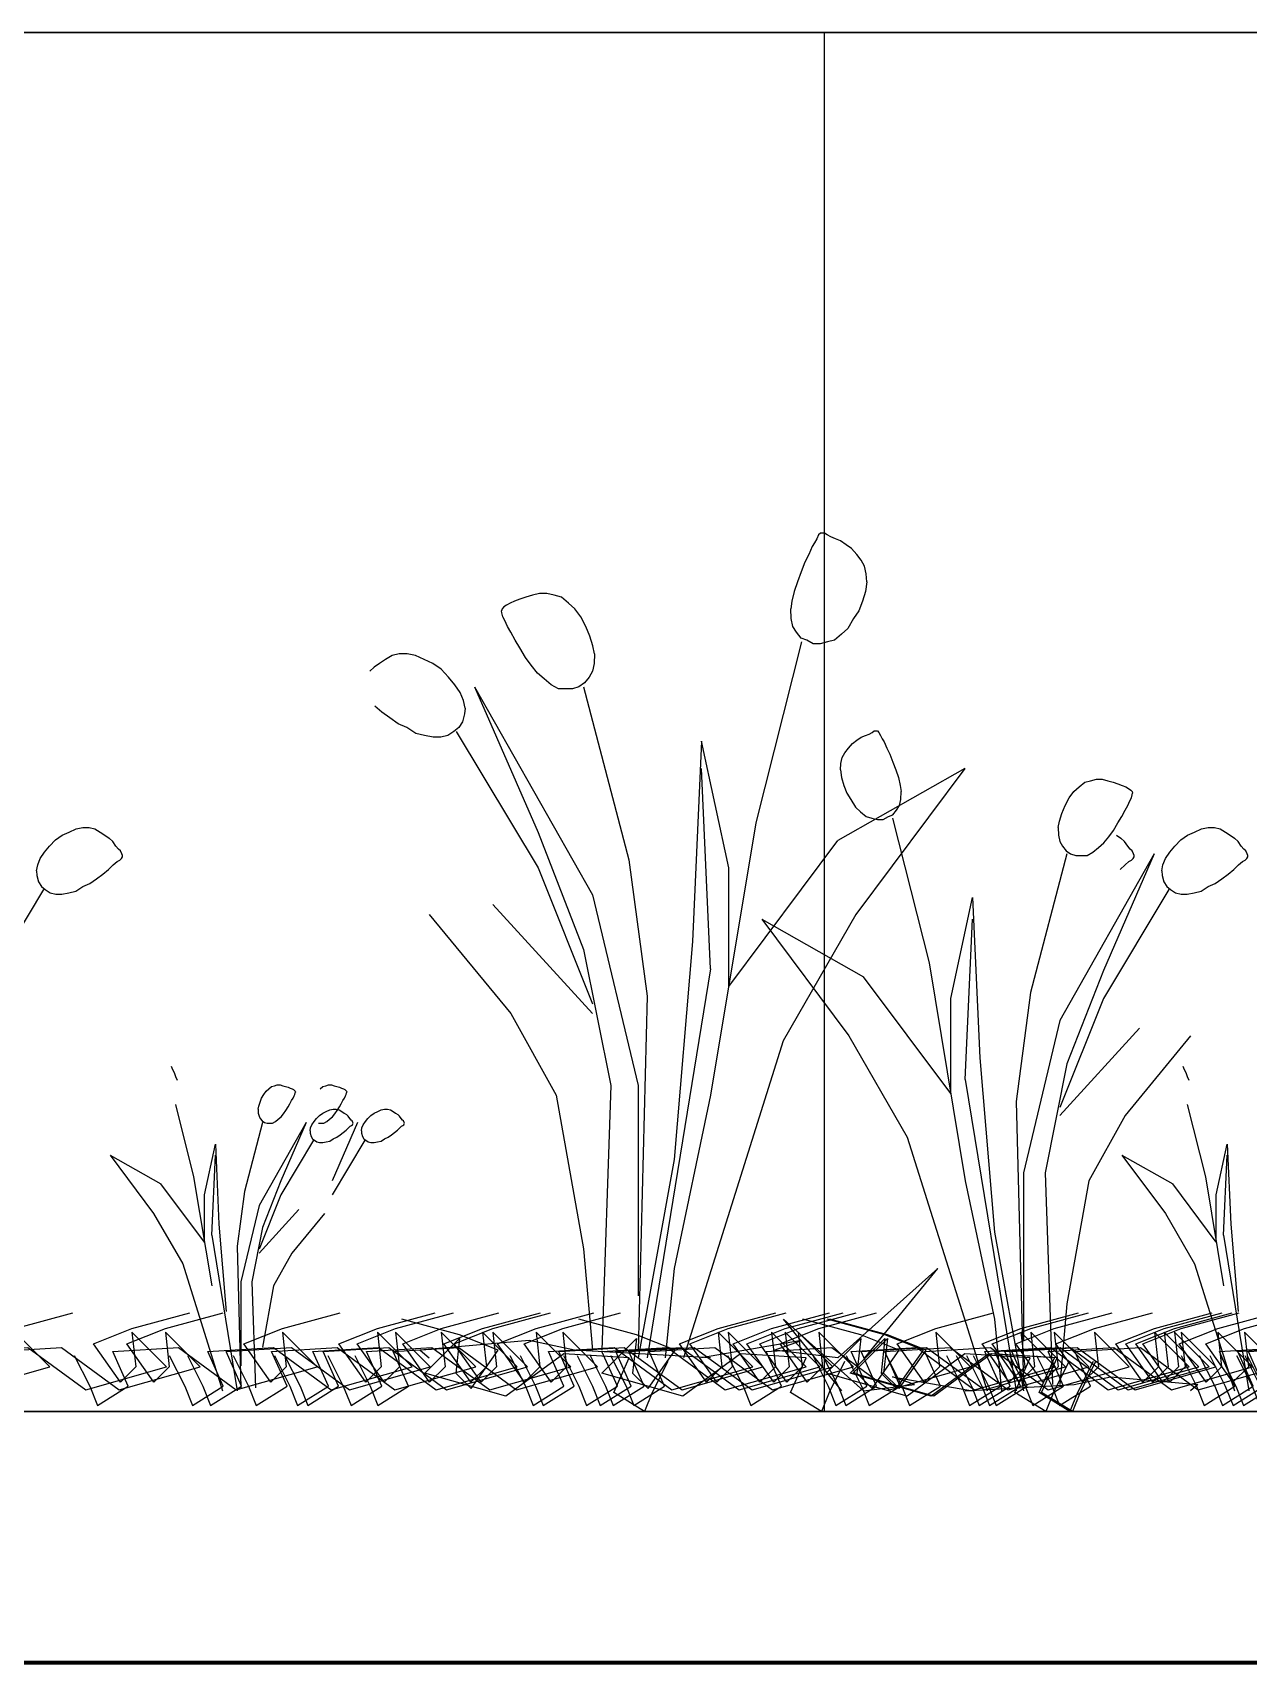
# Model space of a CAD drawing. Header units: metres. Extents: x -109 to 591, y -5 to 592.
# Drawn here: x 513.964 to 514.449, y 6.575 to 7.225 of the extents above; entities that cross this region are included whole.
import ezdxf

# ---------------------------------------------------------------- set-up
doc = ezdxf.new("R2010")
doc.units = ezdxf.units.M
doc.header["$LTSCALE"] = 0.03
doc.layers.add('Areas verdes', color=74, linetype='Continuous')
doc.layers.add('Muro', color=7, linetype='Continuous', lineweight=70)
doc.layers.add('Muro bajo', color=7, linetype='Continuous', lineweight=30)

msp = doc.modelspace()

# ---------------------------------------------------------------- linework, layer by layer
msp.add_line((514.2797, 7.22491), (514.2797, 6.67491))
at = {"layer": 'Areas verdes', "color": 6, "linetype": 'Continuous'}
for p, q in [((514.27585, 7.02144), (514.27484, 7.01989)), ((514.2767, 7.02299), (514.27585, 7.02144)), ((514.27748, 7.02454), (514.2767, 7.02299)), ((514.27817, 7.02532), (514.27748, 7.02454)), ((514.27887, 7.02532), (514.27817, 7.02532)), ((514.2798, 7.02532), (514.27887, 7.02532)), ((514.28089, 7.02454), (514.2798, 7.02532)), ((514.28236, 7.02377), (514.28089, 7.02454)), ((514.28415, 7.02299), (514.28236, 7.02377)), ((514.28624, 7.02221), (514.28415, 7.02299)), ((514.28842, 7.02066), (514.28624, 7.02221)), ((514.29059, 7.01911), (514.28842, 7.02066)), ((514.27197, 7.01368), (514.27049, 7.0098)), ((514.27352, 7.01678), (514.27197, 7.01368)), ((514.27484, 7.01989), (514.27352, 7.01678)), ((514.29268, 7.01678), (514.29059, 7.01911)), ((514.29439, 7.01445), (514.29268, 7.01678)), ((514.29579, 7.01213), (514.29439, 7.01445)), ((514.27049, 7.0098), (514.26902, 7.00592)), ((514.29649, 7.00902), (514.29579, 7.01213)), ((514.29664, 7.00592), (514.29649, 7.00902)), ((514.16621, 7.00126), (514.16342, 7.00049)), ((514.16908, 7.00126), (514.16621, 7.00126)), ((514.17203, 7.00049), (514.16908, 7.00126)), ((514.26778, 7.00204), (514.26685, 6.99816)), ((514.26902, 7.00592), (514.26778, 7.00204)), ((514.2961, 7.00204), (514.29501, 6.99816)), ((514.29664, 7.00592), (514.2961, 7.00204)), ((514.15131, 6.99506), (514.15108, 6.99428)), ((514.15116, 6.99351), (514.15108, 6.99428)), ((514.15193, 6.99583), (514.15131, 6.99506)), ((514.15302, 6.99661), (514.15193, 6.99583)), ((514.15441, 6.99738), (514.15302, 6.99661)), ((514.1562, 6.99816), (514.15441, 6.99738)), ((514.15837, 6.99894), (514.1562, 6.99816)), ((514.16078, 6.99971), (514.15837, 6.99894)), ((514.16342, 7.00049), (514.16078, 6.99971)), ((514.1749, 6.99971), (514.17203, 7.00049)), ((514.17769, 6.99738), (514.1749, 6.99971)), ((514.18025, 6.99506), (514.17769, 6.99738)), ((514.18266, 6.99195), (514.18025, 6.99506)), ((514.26685, 6.99816), (514.26638, 6.99506)), ((514.26646, 6.99118), (514.26638, 6.99506)), ((514.29346, 6.99428), (514.29144, 6.99118)), ((514.29501, 6.99816), (514.29346, 6.99428)), ((514.15154, 6.99195), (514.15116, 6.99351)), ((514.15232, 6.9904), (514.15154, 6.99195)), ((514.15341, 6.98807), (514.15232, 6.9904)), ((514.1548, 6.98575), (514.15341, 6.98807)), ((514.18468, 6.98807), (514.18266, 6.99195)), ((514.1863, 6.98419), (514.18468, 6.98807)), ((514.26723, 6.98807), (514.26646, 6.99118)), ((514.26863, 6.98575), (514.26723, 6.98807)), ((514.29144, 6.99118), (514.28911, 6.9873)), ((514.15643, 6.98264), (514.1548, 6.98575)), ((514.15837, 6.97954), (514.15643, 6.98264)), ((514.18747, 6.98031), (514.1863, 6.98419)), ((514.27049, 6.98342), (514.26863, 6.98575)), ((514.27274, 6.98264), (514.27049, 6.98342)), ((514.2753, 6.98109), (514.27274, 6.98264)), ((514.2781, 6.98109), (514.2753, 6.98109)), ((514.28097, 6.98187), (514.2781, 6.98109)), ((514.28384, 6.98264), (514.28097, 6.98187)), ((514.28655, 6.98497), (514.28384, 6.98264)), ((514.28911, 6.9873), (514.28655, 6.98497)), ((514.10476, 6.97488), (514.10235, 6.97333)), ((514.10739, 6.97643), (514.10476, 6.97488)), ((514.11026, 6.97721), (514.10739, 6.97643)), ((514.11337, 6.97721), (514.11026, 6.97721)), ((514.1167, 6.97643), (514.11337, 6.97721)), ((514.1202, 6.97488), (514.1167, 6.97643)), ((514.12361, 6.97333), (514.1202, 6.97488)), ((514.16054, 6.97566), (514.15837, 6.97954)), ((514.16287, 6.97256), (514.16054, 6.97566)), ((514.18809, 6.97721), (514.18747, 6.98031)), ((514.18809, 6.97721), (514.18801, 6.97333)), ((514.09847, 6.97023), (514.10026, 6.97178)), ((514.10235, 6.97333), (514.10026, 6.97178)), ((514.12695, 6.971), (514.12361, 6.97333)), ((514.1299, 6.9679), (514.12695, 6.971)), ((514.16535, 6.96945), (514.16287, 6.97256)), ((514.16807, 6.96712), (514.16535, 6.96945)), ((514.18731, 6.97023), (514.18599, 6.9679)), ((514.18801, 6.97333), (514.18731, 6.97023)), ((514.13246, 6.9648), (514.1299, 6.9679)), ((514.13455, 6.96169), (514.13246, 6.9648)), ((514.13587, 6.95859), (514.13455, 6.96169)), ((514.17086, 6.9648), (514.16807, 6.96712)), ((514.17373, 6.96324), (514.17086, 6.9648)), ((514.17661, 6.96324), (514.17373, 6.96324)), ((514.17932, 6.96324), (514.17661, 6.96324)), ((514.18188, 6.96402), (514.17932, 6.96324)), ((514.18413, 6.96557), (514.18188, 6.96402)), ((514.18599, 6.9679), (514.18413, 6.96557)), ((514.10336, 6.95393), (514.10057, 6.95626)), ((514.13649, 6.95549), (514.13587, 6.95859)), ((514.13649, 6.95549), (514.13626, 6.95316)), ((514.10646, 6.95161), (514.10336, 6.95393)), ((514.1098, 6.94928), (514.10646, 6.95161)), ((514.11329, 6.94773), (514.1098, 6.94928)), ((514.13548, 6.95005), (514.13401, 6.94773)), ((514.13626, 6.95316), (514.13548, 6.95005)), ((514.11686, 6.9454), (514.11329, 6.94773)), ((514.12035, 6.94462), (514.11686, 6.9454)), ((514.12377, 6.94385), (514.12035, 6.94462)), ((514.12687, 6.94385), (514.12377, 6.94385)), ((514.12966, 6.94462), (514.12687, 6.94385)), ((514.13207, 6.94617), (514.12966, 6.94462)), ((514.13401, 6.94773), (514.13207, 6.94617)), ((514.29101, 6.94144), (514.29274, 6.94268)), ((514.29274, 6.94268), (514.29448, 6.94392)), ((514.29448, 6.94392), (514.29616, 6.94454)), ((514.29616, 6.94454), (514.29759, 6.94516)), ((514.29759, 6.94516), (514.29877, 6.94579)), ((514.29877, 6.94579), (514.29964, 6.94641)), ((514.29964, 6.94641), (514.30038, 6.94641)), ((514.30038, 6.94641), (514.30094, 6.94641)), ((514.30094, 6.94641), (514.3015, 6.94579)), ((514.3015, 6.94579), (514.30212, 6.94454)), ((514.30212, 6.94454), (514.3028, 6.9433)), ((514.3028, 6.9433), (514.30361, 6.94206)), ((514.30361, 6.94206), (514.30466, 6.93958)), ((514.28629, 6.93337), (514.28685, 6.93585)), ((514.28685, 6.93585), (514.28797, 6.93772)), ((514.28797, 6.93772), (514.28933, 6.93958)), ((514.28933, 6.93958), (514.29101, 6.94144)), ((514.30466, 6.93958), (514.3059, 6.93709)), ((514.3059, 6.93709), (514.30708, 6.93399)), ((514.28617, 6.93089), (514.28629, 6.93337)), ((514.28617, 6.93089), (514.2866, 6.92778)), ((514.30708, 6.93399), (514.30826, 6.93089)), ((514.30826, 6.93089), (514.30926, 6.92778)), ((514.2866, 6.92778), (514.28747, 6.92468)), ((514.28747, 6.92468), (514.28871, 6.92158)), ((514.30926, 6.92778), (514.31, 6.92468)), ((514.31, 6.92468), (514.31037, 6.9222)), ((514.37928, 6.9222), (514.38132, 6.92406)), ((514.38132, 6.92406), (514.38356, 6.92592)), ((514.38356, 6.92592), (514.38586, 6.92654)), ((514.38586, 6.92654), (514.38821, 6.92716)), ((514.38821, 6.92716), (514.39051, 6.92716)), ((514.39051, 6.92716), (514.39275, 6.92654)), ((514.39275, 6.92654), (514.39486, 6.92592)), ((514.39486, 6.92592), (514.39678, 6.9253)), ((514.39678, 6.9253), (514.39852, 6.92468)), ((514.39852, 6.92468), (514.39995, 6.92406)), ((514.39995, 6.92406), (514.40106, 6.92344)), ((514.40106, 6.92344), (514.40193, 6.92282)), ((514.40193, 6.92282), (514.40243, 6.9222)), ((514.28871, 6.92158), (514.29032, 6.91909)), ((514.29032, 6.91909), (514.29219, 6.91599)), ((514.30857, 6.91475), (514.30969, 6.91661)), ((514.30969, 6.91661), (514.31031, 6.91909)), ((514.31031, 6.91909), (514.31037, 6.9222)), ((514.37443, 6.91351), (514.37574, 6.91661)), ((514.37574, 6.91661), (514.37735, 6.91971)), ((514.37735, 6.91971), (514.37928, 6.9222)), ((514.39964, 6.91475), (514.40075, 6.91661)), ((514.40075, 6.91661), (514.40162, 6.91847)), ((514.40162, 6.91847), (514.40224, 6.91971)), ((514.40224, 6.91971), (514.40255, 6.92096)), ((514.40243, 6.9222), (514.40262, 6.92158)), ((514.40255, 6.92096), (514.40262, 6.92158)), ((514.29219, 6.91599), (514.29423, 6.91413)), ((514.29423, 6.91413), (514.29641, 6.91227)), ((514.29641, 6.91227), (514.2987, 6.91164)), ((514.2987, 6.91164), (514.301, 6.91102)), ((514.301, 6.91102), (514.30324, 6.91102)), ((514.30324, 6.91102), (514.30528, 6.91227)), ((514.30528, 6.91227), (514.30708, 6.91289)), ((514.30708, 6.91289), (514.30857, 6.91475)), ((514.37301, 6.90792), (514.3735, 6.9104)), ((514.3735, 6.9104), (514.37443, 6.91351)), ((514.39504, 6.90668), (514.39678, 6.90978)), ((514.39678, 6.90978), (514.39833, 6.91227)), ((514.39833, 6.91227), (514.39964, 6.91475)), ((513.9732, 6.90295), (513.97587, 6.90482)), ((513.97587, 6.90482), (513.97861, 6.90606)), ((513.97861, 6.90606), (513.9814, 6.9073)), ((513.9814, 6.9073), (513.98407, 6.90792)), ((513.98407, 6.90792), (513.98655, 6.90792)), ((513.98655, 6.90792), (513.98885, 6.9073)), ((513.98885, 6.9073), (513.99096, 6.90606)), ((513.99096, 6.90606), (513.99288, 6.90482)), ((513.99288, 6.90482), (513.99456, 6.90357)), ((513.99599, 6.90233), (513.99456, 6.90357)), ((514.37301, 6.90792), (514.37307, 6.90482)), ((514.37307, 6.90482), (514.37363, 6.90233)), ((514.39119, 6.90171), (514.39318, 6.9042)), ((514.39318, 6.9042), (514.39504, 6.90668)), ((514.39631, 6.90482), (514.39799, 6.90357)), ((514.39942, 6.90233), (514.39799, 6.90357)), ((514.42192, 6.90295), (514.42459, 6.90482)), ((514.42459, 6.90482), (514.42732, 6.90606)), ((514.42732, 6.90606), (514.43011, 6.9073)), ((514.43011, 6.9073), (514.43278, 6.90792)), ((514.43278, 6.90792), (514.43527, 6.90792)), ((514.43527, 6.90792), (514.43756, 6.9073)), ((514.43756, 6.9073), (514.43967, 6.90606)), ((514.43967, 6.90606), (514.4416, 6.90482)), ((514.4416, 6.90482), (514.44327, 6.90357)), ((514.4447, 6.90233), (514.44327, 6.90357)), ((513.96712, 6.89551), (513.9688, 6.89799)), ((513.9688, 6.89799), (513.97085, 6.90047)), ((513.97085, 6.90047), (513.9732, 6.90295)), ((513.99729, 6.90047), (513.99599, 6.90233)), ((513.99828, 6.89923), (513.99729, 6.90047)), ((513.99909, 6.89861), (513.99828, 6.89923)), ((513.99965, 6.89737), (513.99909, 6.89861)), ((513.9999, 6.89675), (513.99965, 6.89737)), ((513.99983, 6.89613), (513.9999, 6.89675)), ((514.37363, 6.90233), (514.37468, 6.90047)), ((514.37468, 6.90047), (514.37617, 6.89861)), ((514.37617, 6.89861), (514.37797, 6.89737)), ((514.37797, 6.89737), (514.38002, 6.89675)), ((514.38002, 6.89675), (514.38219, 6.89675)), ((514.38219, 6.89675), (514.38449, 6.89675)), ((514.38449, 6.89675), (514.38679, 6.89799)), ((514.38679, 6.89799), (514.38902, 6.89985)), ((514.38902, 6.89985), (514.39119, 6.90171)), ((514.40072, 6.90047), (514.39942, 6.90233)), ((514.40171, 6.89923), (514.40072, 6.90047)), ((514.40252, 6.89861), (514.40171, 6.89923)), ((514.40308, 6.89737), (514.40252, 6.89861)), ((514.40333, 6.89675), (514.40308, 6.89737)), ((514.40326, 6.89613), (514.40333, 6.89675)), ((514.41584, 6.89551), (514.41751, 6.89799)), ((514.41751, 6.89799), (514.41956, 6.90047)), ((514.41956, 6.90047), (514.42192, 6.90295)), ((514.44601, 6.90047), (514.4447, 6.90233)), ((514.447, 6.89923), (514.44601, 6.90047)), ((514.44781, 6.89861), (514.447, 6.89923)), ((514.44836, 6.89737), (514.44781, 6.89861)), ((514.44861, 6.89675), (514.44836, 6.89737)), ((514.44855, 6.89613), (514.44861, 6.89675)), ((513.96557, 6.89054), (513.96607, 6.89302)), ((513.96557, 6.89054), (513.96576, 6.88868)), ((513.96607, 6.89302), (513.96712, 6.89551)), ((513.99208, 6.8893), (513.99431, 6.89116)), ((513.99431, 6.89116), (513.99623, 6.89302)), ((513.99623, 6.89302), (513.99772, 6.89426)), ((513.99772, 6.89426), (513.99878, 6.89488)), ((513.99878, 6.89488), (513.99946, 6.89551)), ((513.99946, 6.89551), (513.99983, 6.89613)), ((514.39774, 6.89116), (514.39966, 6.89302)), ((514.39966, 6.89302), (514.40115, 6.89426)), ((514.40115, 6.89426), (514.40221, 6.89488)), ((514.40221, 6.89488), (514.40289, 6.89551)), ((514.40289, 6.89551), (514.40326, 6.89613)), ((514.41429, 6.89054), (514.41478, 6.89302)), ((514.41429, 6.89054), (514.41447, 6.88868)), ((514.41478, 6.89302), (514.41584, 6.89551)), ((514.44079, 6.8893), (514.44303, 6.89116)), ((514.44303, 6.89116), (514.44495, 6.89302)), ((514.44495, 6.89302), (514.44644, 6.89426)), ((514.44644, 6.89426), (514.44749, 6.89488)), ((514.44749, 6.89488), (514.44818, 6.89551)), ((514.44818, 6.89551), (514.44855, 6.89613)), ((513.96576, 6.88868), (513.96638, 6.88619)), ((513.96638, 6.88619), (513.96756, 6.88433)), ((513.96756, 6.88433), (513.96911, 6.88309)), ((513.98127, 6.88247), (513.98413, 6.88433)), ((513.98413, 6.88433), (513.98692, 6.88557)), ((513.98692, 6.88557), (513.98959, 6.88744)), ((513.98959, 6.88744), (513.99208, 6.8893)), ((514.41447, 6.88868), (514.41509, 6.88619)), ((514.41509, 6.88619), (514.41627, 6.88433)), ((514.41627, 6.88433), (514.41782, 6.88309)), ((514.42999, 6.88247), (514.43285, 6.88433)), ((514.43285, 6.88433), (514.43564, 6.88557)), ((514.43564, 6.88557), (514.43831, 6.88744)), ((514.43831, 6.88744), (514.44079, 6.8893)), ((513.96911, 6.88309), (513.97103, 6.88185)), ((513.97103, 6.88185), (513.97327, 6.88123)), ((513.97327, 6.88123), (513.97575, 6.88123)), ((513.97575, 6.88123), (513.97848, 6.88185)), ((513.97848, 6.88185), (513.98127, 6.88247)), ((514.41782, 6.88309), (514.41975, 6.88185)), ((514.41975, 6.88185), (514.42198, 6.88123)), ((514.42198, 6.88123), (514.42447, 6.88123)), ((514.42447, 6.88123), (514.4272, 6.88185)), ((514.4272, 6.88185), (514.42999, 6.88247)), ((514.01932, 6.81264), (514.01984, 6.8114)), ((514.42275, 6.81264), (514.42327, 6.8114)), ((514.01984, 6.8114), (514.02047, 6.81015)), ((514.02047, 6.81015), (514.02106, 6.8086)), ((514.02106, 6.8086), (514.02165, 6.80705)), ((514.42327, 6.8114), (514.4239, 6.81015)), ((514.4239, 6.81015), (514.42448, 6.8086)), ((514.42448, 6.8086), (514.42507, 6.80705)), ((514.05473, 6.79836), (514.05538, 6.79991)), ((514.05538, 6.79991), (514.05619, 6.80146)), ((514.05619, 6.80146), (514.05715, 6.8027)), ((514.05715, 6.8027), (514.05818, 6.80364)), ((514.05818, 6.80364), (514.05929, 6.80457)), ((514.05929, 6.80457), (514.06044, 6.80488)), ((514.06044, 6.80488), (514.06162, 6.80519)), ((514.06162, 6.80519), (514.06277, 6.80519)), ((514.06277, 6.80519), (514.06389, 6.80488)), ((514.06389, 6.80488), (514.06494, 6.80457)), ((514.06494, 6.80457), (514.0659, 6.80426)), ((514.0659, 6.80426), (514.06677, 6.80395)), ((514.06677, 6.80395), (514.06749, 6.80364)), ((514.06733, 6.79898), (514.06789, 6.79991)), ((514.06749, 6.80364), (514.06805, 6.80333)), ((514.06789, 6.79991), (514.06832, 6.80084)), ((514.06805, 6.80333), (514.06848, 6.80302)), ((514.06832, 6.80084), (514.06863, 6.80146)), ((514.06848, 6.80302), (514.06873, 6.8027)), ((514.06863, 6.80146), (514.06879, 6.80208)), ((514.06873, 6.8027), (514.06882, 6.80239)), ((514.06879, 6.80208), (514.06882, 6.80239)), ((514.07865, 6.80364), (514.07976, 6.80457)), ((514.07976, 6.80457), (514.08091, 6.80488)), ((514.08091, 6.80488), (514.08209, 6.80519)), ((514.08209, 6.80519), (514.08324, 6.80519)), ((514.08324, 6.80519), (514.08436, 6.80488)), ((514.08436, 6.80488), (514.08541, 6.80457)), ((514.08541, 6.80457), (514.08638, 6.80426)), ((514.08638, 6.80426), (514.08724, 6.80395)), ((514.08724, 6.80395), (514.08796, 6.80364)), ((514.0878, 6.79898), (514.08836, 6.79991)), ((514.08796, 6.80364), (514.08852, 6.80333)), ((514.08836, 6.79991), (514.0888, 6.80084)), ((514.08852, 6.80333), (514.08895, 6.80302)), ((514.0888, 6.80084), (514.08911, 6.80146)), ((514.08895, 6.80302), (514.0892, 6.8027)), ((514.08911, 6.80146), (514.08926, 6.80208)), ((514.0892, 6.8027), (514.08929, 6.80239)), ((514.08926, 6.80208), (514.08929, 6.80239)), ((514.05402, 6.79557), (514.05426, 6.79681)), ((514.05402, 6.79557), (514.05405, 6.79401)), ((514.05405, 6.79401), (514.05433, 6.79277)), ((514.05426, 6.79681), (514.05473, 6.79836)), ((514.05433, 6.79277), (514.05485, 6.79184)), ((514.06311, 6.79246), (514.0641, 6.7937)), ((514.0641, 6.7937), (514.06503, 6.79495)), ((514.06503, 6.79495), (514.0659, 6.7965)), ((514.0659, 6.7965), (514.06668, 6.79774)), ((514.06668, 6.79774), (514.06733, 6.79898)), ((514.07729, 6.79184), (514.07847, 6.79308)), ((514.07847, 6.79308), (514.07981, 6.79401)), ((514.07981, 6.79401), (514.08117, 6.79464)), ((514.08117, 6.79464), (514.08257, 6.79526)), ((514.08257, 6.79526), (514.08391, 6.79557)), ((514.08358, 6.79246), (514.08458, 6.7937)), ((514.08391, 6.79557), (514.08515, 6.79557)), ((514.08458, 6.7937), (514.08551, 6.79495)), ((514.08515, 6.79557), (514.08629, 6.79526)), ((514.08551, 6.79495), (514.08638, 6.7965)), ((514.08629, 6.79526), (514.08735, 6.79464)), ((514.08638, 6.7965), (514.08715, 6.79774)), ((514.08715, 6.79774), (514.0878, 6.79898)), ((514.08735, 6.79464), (514.08831, 6.79401)), ((514.08831, 6.79401), (514.08915, 6.79339)), ((514.08986, 6.79277), (514.08915, 6.79339)), ((514.09052, 6.79184), (514.08986, 6.79277)), ((514.09777, 6.79184), (514.09895, 6.79308)), ((514.09895, 6.79308), (514.10028, 6.79401)), ((514.10028, 6.79401), (514.10165, 6.79464)), ((514.10165, 6.79464), (514.10304, 6.79526)), ((514.10304, 6.79526), (514.10438, 6.79557)), ((514.10438, 6.79557), (514.10562, 6.79557)), ((514.10562, 6.79557), (514.10677, 6.79526)), ((514.10677, 6.79526), (514.10782, 6.79464)), ((514.10782, 6.79464), (514.10878, 6.79401)), ((514.10878, 6.79401), (514.10962, 6.79339)), ((514.11034, 6.79277), (514.10962, 6.79339)), ((514.11099, 6.79184), (514.11034, 6.79277)), ((514.05485, 6.79184), (514.0556, 6.79091)), ((514.0556, 6.79091), (514.0565, 6.79029)), ((514.0565, 6.79029), (514.05752, 6.78998)), ((514.05752, 6.78998), (514.05861, 6.78998)), ((514.05861, 6.78998), (514.05976, 6.78998)), ((514.05976, 6.78998), (514.06091, 6.7906)), ((514.06091, 6.7906), (514.06202, 6.79153)), ((514.06202, 6.79153), (514.06311, 6.79246)), ((514.07466, 6.78688), (514.0749, 6.78812)), ((514.07466, 6.78688), (514.07475, 6.78595)), ((514.0749, 6.78812), (514.07543, 6.78936)), ((514.07543, 6.78936), (514.07627, 6.7906)), ((514.07627, 6.7906), (514.07729, 6.79184)), ((514.078, 6.78998), (514.07908, 6.78998)), ((514.07908, 6.78998), (514.08023, 6.78998)), ((514.08023, 6.78998), (514.08138, 6.7906)), ((514.08138, 6.7906), (514.0825, 6.79153)), ((514.0825, 6.79153), (514.08358, 6.79246)), ((514.08667, 6.78532), (514.08791, 6.78626)), ((514.08791, 6.78626), (514.08903, 6.78719)), ((514.08903, 6.78719), (514.08999, 6.78812)), ((514.08999, 6.78812), (514.09073, 6.78874)), ((514.09101, 6.79122), (514.09052, 6.79184)), ((514.09073, 6.78874), (514.09126, 6.78905)), ((514.09142, 6.79091), (514.09101, 6.79122)), ((514.09126, 6.78905), (514.0916, 6.78936)), ((514.0917, 6.79029), (514.09142, 6.79091)), ((514.0916, 6.78936), (514.09179, 6.78967)), ((514.09182, 6.78998), (514.0917, 6.79029)), ((514.09179, 6.78967), (514.09182, 6.78998)), ((514.09513, 6.78688), (514.09538, 6.78812)), ((514.09513, 6.78688), (514.09522, 6.78595)), ((514.09538, 6.78812), (514.0959, 6.78936)), ((514.0959, 6.78936), (514.09674, 6.7906)), ((514.09674, 6.7906), (514.09777, 6.79184)), ((514.10714, 6.78532), (514.10838, 6.78626)), ((514.10838, 6.78626), (514.1095, 6.78719)), ((514.1095, 6.78719), (514.11046, 6.78812)), ((514.11046, 6.78812), (514.1112, 6.78874)), ((514.11148, 6.79122), (514.11099, 6.79184)), ((514.1112, 6.78874), (514.11173, 6.78905)), ((514.11189, 6.79091), (514.11148, 6.79122)), ((514.11173, 6.78905), (514.11207, 6.78936)), ((514.11217, 6.79029), (514.11189, 6.79091)), ((514.11207, 6.78936), (514.11226, 6.78967)), ((514.11229, 6.78998), (514.11217, 6.79029)), ((514.11226, 6.78967), (514.11229, 6.78998)), ((514.07475, 6.78595), (514.07506, 6.7847)), ((514.07506, 6.7847), (514.07565, 6.78377)), ((514.07565, 6.78377), (514.07643, 6.78315)), ((514.07643, 6.78315), (514.07739, 6.78253)), ((514.07739, 6.78253), (514.0785, 6.78222)), ((514.0785, 6.78222), (514.07975, 6.78222)), ((514.07975, 6.78222), (514.08111, 6.78253)), ((514.08111, 6.78253), (514.08251, 6.78284)), ((514.08251, 6.78284), (514.08394, 6.78377)), ((514.08394, 6.78377), (514.08533, 6.78439)), ((514.08533, 6.78439), (514.08667, 6.78532)), ((514.09522, 6.78595), (514.09553, 6.7847)), ((514.09553, 6.7847), (514.09612, 6.78377)), ((514.09612, 6.78377), (514.0969, 6.78315)), ((514.0969, 6.78315), (514.09786, 6.78253)), ((514.09786, 6.78253), (514.09898, 6.78222)), ((514.09898, 6.78222), (514.10022, 6.78222)), ((514.10022, 6.78222), (514.10158, 6.78253)), ((514.10158, 6.78253), (514.10298, 6.78284)), ((514.10298, 6.78284), (514.10441, 6.78377)), ((514.10441, 6.78377), (514.1058, 6.78439)), ((514.1058, 6.78439), (514.10714, 6.78532))]:
    msp.add_line(p, q, dxfattribs=at)
at = {"layer": 'Areas verdes', "linetype": 'Continuous'}
for p, q in [((514.27065, 6.98187), (514.25249, 6.90971)), ((514.14029, 6.96402), (514.16559, 6.90583)), ((514.14029, 6.96402), (514.18731, 6.881)), ((514.18374, 6.96402), (514.20182, 6.89496)), ((514.133, 6.94617), (514.16559, 6.89186)), ((514.23077, 6.94229), (514.2272, 6.86237)), ((514.24163, 6.89186), (514.23077, 6.94229)), ((514.23441, 6.85151), (514.23077, 6.93143)), ((514.33583, 6.93143), (514.28508, 6.90272)), ((514.33583, 6.93143), (514.29237, 6.87324)), ((514.25249, 6.90971), (514.23441, 6.80108)), ((514.30696, 6.91164), (514.32149, 6.85392)), ((514.16559, 6.90583), (514.18374, 6.85927)), ((514.24163, 6.84453), (514.28508, 6.90272)), ((514.37648, 6.89737), (514.36202, 6.84212)), ((514.41124, 6.89737), (514.37363, 6.83095)), ((514.41124, 6.89737), (514.39101, 6.85081)), ((514.16559, 6.89186), (514.18731, 6.83754)), ((514.20182, 6.89496), (514.20904, 6.84065)), ((514.24163, 6.84453), (514.24163, 6.89186)), ((513.96836, 6.88309), (513.94229, 6.83964)), ((514.18731, 6.83367), (514.14751, 6.87712)), ((514.18731, 6.881), (514.20547, 6.80496)), ((514.33018, 6.83964), (514.33887, 6.87999)), ((514.33887, 6.87999), (514.34172, 6.81605)), ((514.41708, 6.88309), (514.39101, 6.83964)), ((514.12214, 6.87324), (514.15472, 6.83367)), ((514.25482, 6.8713), (514.29541, 6.84833)), ((514.25482, 6.8713), (514.28958, 6.82474)), ((514.29237, 6.87324), (514.26335, 6.8228)), ((514.33595, 6.80736), (514.33887, 6.8713)), ((514.18374, 6.85927), (514.19461, 6.80496)), ((514.2272, 6.86237), (514.2199, 6.77547)), ((514.23441, 6.85151), (514.20904, 6.69633)), ((514.32149, 6.85392), (514.33595, 6.76701)), ((514.33018, 6.80177), (514.29541, 6.84833)), ((514.39101, 6.85081), (514.37648, 6.81357)), ((514.20904, 6.84065), (514.20547, 6.69943)), ((514.33018, 6.80177), (514.33018, 6.83964)), ((514.36202, 6.84212), (514.35625, 6.79867)), ((514.39101, 6.83964), (514.37363, 6.79619)), ((514.15472, 6.83367), (514.17288, 6.80108)), ((514.37363, 6.83095), (514.3591, 6.77012)), ((514.37363, 6.79308), (514.40547, 6.82784)), ((514.26335, 6.8228), (514.22355, 6.69633)), ((514.28958, 6.82474), (514.31279, 6.78439)), ((514.42577, 6.82474), (514.3997, 6.79308)), ((514.34172, 6.81605), (514.34756, 6.74653)), ((514.37648, 6.81357), (514.36779, 6.77012)), ((514.33595, 6.80736), (514.35625, 6.68321)), ((514.17288, 6.80108), (514.18374, 6.73978)), ((514.19461, 6.80496), (514.19096, 6.69943)), ((514.20547, 6.80496), (514.20547, 6.72116)), ((514.23441, 6.80108), (514.2199, 6.73202)), ((514.02099, 6.79743), (514.02826, 6.76856)), ((514.35625, 6.79867), (514.3591, 6.6857)), ((514.3997, 6.79308), (514.38517, 6.76701)), ((514.42442, 6.79743), (514.43169, 6.76856)), ((514.05575, 6.79029), (514.04852, 6.76267)), ((514.07314, 6.79029), (514.05433, 6.75708)), ((514.07314, 6.79029), (514.06302, 6.76701)), ((514.09361, 6.79029), (514.08349, 6.76701)), ((514.0326, 6.76143), (514.03695, 6.7816)), ((514.03695, 6.7816), (514.03837, 6.74963)), ((514.07605, 6.78315), (514.06302, 6.76143)), ((514.09652, 6.78315), (514.08349, 6.76143)), ((514.31279, 6.78439), (514.34464, 6.68321)), ((514.43603, 6.76143), (514.44038, 6.7816)), ((514.44038, 6.7816), (514.4418, 6.74963)), ((513.99492, 6.77725), (514.01522, 6.76577)), ((513.99492, 6.77725), (514.0123, 6.75398)), ((514.03549, 6.74529), (514.03695, 6.77725)), ((514.2199, 6.77547), (514.20547, 6.69633)), ((514.39835, 6.77725), (514.41865, 6.76577)), ((514.39835, 6.77725), (514.41573, 6.75398)), ((514.43892, 6.74529), (514.44038, 6.77725)), ((514.02826, 6.76856), (514.03549, 6.72511)), ((514.06302, 6.76701), (514.05575, 6.74839)), ((514.33595, 6.76701), (514.34756, 6.71177)), ((514.3591, 6.77012), (514.3591, 6.70308)), ((514.36779, 6.77012), (514.37071, 6.6857)), ((514.38517, 6.76701), (514.37648, 6.71797)), ((514.43169, 6.76856), (514.43892, 6.72511)), ((514.0326, 6.74249), (514.01522, 6.76577)), ((514.0326, 6.74249), (514.0326, 6.76143)), ((514.04852, 6.76267), (514.04564, 6.74094)), ((514.06302, 6.76143), (514.05433, 6.7397)), ((514.43603, 6.74249), (514.41865, 6.76577)), ((514.43603, 6.74249), (514.43603, 6.76143)), ((514.0123, 6.75398), (514.02391, 6.7338)), ((514.05433, 6.75708), (514.04706, 6.72666)), ((514.05433, 6.73815), (514.07025, 6.75553)), ((514.0804, 6.75398), (514.06736, 6.73815)), ((514.41573, 6.75398), (514.42734, 6.7338)), ((514.03837, 6.74963), (514.04129, 6.71487)), ((514.05575, 6.74839), (514.05141, 6.72666)), ((514.4418, 6.74963), (514.44472, 6.71487)), ((514.03549, 6.74529), (514.04564, 6.68321)), ((514.04564, 6.74094), (514.04706, 6.68445)), ((514.34756, 6.74653), (514.3591, 6.68321)), ((514.43892, 6.74529), (514.44907, 6.68321)), ((514.06736, 6.73815), (514.0601, 6.72511)), ((514.18374, 6.73978), (514.18731, 6.69943)), ((514.02391, 6.7338), (514.03983, 6.68321)), ((514.2199, 6.73202), (514.21633, 6.69633)), ((514.32496, 6.73202), (514.28508, 6.69633)), ((514.29594, 6.69633), (514.32496, 6.73202)), ((514.42734, 6.7338), (514.44326, 6.68321)), ((514.04706, 6.72666), (514.04706, 6.69314)), ((514.05141, 6.72666), (514.05287, 6.68445)), ((514.0601, 6.72511), (514.05575, 6.70059)), ((514.37648, 6.71797), (514.37363, 6.6857)), ((514.26351, 6.71177), (514.29541, 6.68321)), ((514.28672, 6.68321), (514.26351, 6.71177)), ((514.34756, 6.71177), (514.35041, 6.68321)), ((514.16202, 6.70331), (514.11857, 6.69943)), ((514.1801, 6.69943), (514.16202, 6.70331)), ((514.27065, 6.70331), (514.23077, 6.69633)), ((514.25978, 6.69943), (514.27065, 6.70331)), ((514.11857, 6.69943), (514.12214, 6.69633)), ((514.23441, 6.69633), (514.1801, 6.69943)), ((514.28508, 6.69633), (514.25978, 6.69943)), ((514.30696, 6.6888), (514.33887, 6.68321)), ((514.31565, 6.6857), (514.30696, 6.6888)), ((514.3794, 6.6857), (514.39386, 6.6888)), ((514.39386, 6.6888), (514.42862, 6.6857)), ((514.29541, 6.68321), (514.31565, 6.6857)), ((514.33595, 6.68321), (514.3794, 6.6857)), ((514.42862, 6.6857), (514.42577, 6.68321))]:
    msp.add_line(p, q, dxfattribs=at)
at = {"layer": 'Areas verdes'}
for points in [[(513.8741, 6.69737), (513.88024, 6.68509), (513.88332, 6.67741), (513.89561, 6.68509), (513.88946, 6.69891), (513.91558, 6.70044), (513.93863, 6.68355), (513.9709, 6.69276), (513.95707, 6.70658), (513.95861, 6.69276), (513.95246, 6.68662), (513.94171, 6.70198), (513.95707, 6.70812), (513.98012, 6.71426)], [(513.92068, 6.69737), (513.92683, 6.68509), (513.9299, 6.67741), (513.9422, 6.68509), (513.93605, 6.69891), (513.96217, 6.70044), (513.98522, 6.68355), (514.01749, 6.69276), (514.00366, 6.70658), (514.0052, 6.69276), (513.99905, 6.68662), (513.9883, 6.70198), (514.00366, 6.70812), (514.02671, 6.71426)], [(513.93402, 6.69737), (513.94016, 6.68509), (513.94324, 6.67741), (513.95553, 6.68509), (513.94938, 6.69891), (513.97551, 6.70044), (513.99856, 6.68355), (514.03082, 6.69276), (514.017, 6.70658), (514.01853, 6.69276), (514.01238, 6.68662), (514.00163, 6.70198), (514.017, 6.70812), (514.04004, 6.71426)], [(513.98067, 6.69737), (513.98682, 6.68509), (513.98989, 6.67741), (514.00219, 6.68509), (513.99604, 6.69891), (514.02216, 6.70044), (514.04521, 6.68355), (514.07748, 6.69276), (514.06365, 6.70658), (514.06519, 6.69276), (514.05904, 6.68662), (514.04828, 6.70198), (514.06365, 6.70812), (514.0867, 6.71426)], [(514.01855, 6.69737), (514.02469, 6.68509), (514.02777, 6.67741), (514.04006, 6.68509), (514.03391, 6.69891), (514.06004, 6.70044), (514.08308, 6.68355), (514.11535, 6.69276), (514.10152, 6.70658), (514.10306, 6.69276), (514.09691, 6.68662), (514.08616, 6.70198), (514.10152, 6.70812), (514.12457, 6.71426)], [(514.02583, 6.69737), (514.03198, 6.68509), (514.03505, 6.67741), (514.04734, 6.68509), (514.0412, 6.69891), (514.06732, 6.70044), (514.09037, 6.68355), (514.12264, 6.69276), (514.10881, 6.70658), (514.11034, 6.69276), (514.1042, 6.68662), (514.09344, 6.70198), (514.10881, 6.70812), (514.13186, 6.71426)], [(514.044, 6.69737), (514.05014, 6.68509), (514.05322, 6.67741), (514.06551, 6.68509), (514.05936, 6.69891), (514.08548, 6.70044), (514.10853, 6.68355), (514.1408, 6.69276), (514.12697, 6.70658), (514.12851, 6.69276), (514.12236, 6.68662), (514.11161, 6.70198), (514.12697, 6.70812), (514.15002, 6.71426)], [(514.06048, 6.69737), (514.06663, 6.68509), (514.0697, 6.67741), (514.08199, 6.68509), (514.07584, 6.69891), (514.10197, 6.70044), (514.12502, 6.68355), (514.15729, 6.69276), (514.14346, 6.70658), (514.14499, 6.69276), (514.13885, 6.68662), (514.12809, 6.70198), (514.14346, 6.70812), (514.16651, 6.71426)], [(514.06455, 6.69737), (514.0707, 6.68509), (514.07377, 6.67741), (514.08606, 6.68509), (514.07992, 6.69891), (514.10604, 6.70044), (514.12909, 6.68355), (514.16136, 6.69276), (514.14753, 6.70658), (514.14907, 6.69276), (514.14292, 6.68662), (514.13216, 6.70198), (514.14753, 6.70812), (514.17058, 6.71426)], [(514.0818, 6.69737), (514.08794, 6.68509), (514.09102, 6.67741), (514.10331, 6.68509), (514.09716, 6.69891), (514.12329, 6.70044), (514.14634, 6.68355), (514.17861, 6.69276), (514.16478, 6.70658), (514.16631, 6.69276), (514.16017, 6.68662), (514.14941, 6.70198), (514.16478, 6.70812), (514.18783, 6.71426)], [(514.09247, 6.69737), (514.09861, 6.68509), (514.10169, 6.67741), (514.11398, 6.68509), (514.10783, 6.69891), (514.13396, 6.70044), (514.157, 6.68355), (514.18927, 6.69276), (514.17544, 6.70658), (514.17698, 6.69276), (514.17083, 6.68662), (514.16008, 6.70198), (514.17544, 6.70812), (514.19849, 6.71426)], [(514.21731, 6.69487), (514.21116, 6.68258), (514.20809, 6.67491), (514.1958, 6.68258), (514.20194, 6.6964), (514.17582, 6.69794), (514.15277, 6.68105), (514.1205, 6.69026), (514.13433, 6.70408), (514.1328, 6.69026), (514.13894, 6.68412), (514.1497, 6.69947), (514.13433, 6.70561), (514.11128, 6.71175)], [(514.1544, 6.69737), (514.16055, 6.68509), (514.16362, 6.67741), (514.17591, 6.68509), (514.16977, 6.69891), (514.19589, 6.70044), (514.21894, 6.68355), (514.25121, 6.69276), (514.23738, 6.70658), (514.23891, 6.69276), (514.23277, 6.68662), (514.22201, 6.70198), (514.23738, 6.70812), (514.26043, 6.71426)], [(514.15847, 6.69737), (514.16462, 6.68509), (514.16769, 6.67741), (514.17999, 6.68509), (514.17384, 6.69891), (514.19996, 6.70044), (514.22301, 6.68355), (514.25528, 6.69276), (514.24145, 6.70658), (514.24299, 6.69276), (514.23684, 6.68662), (514.22608, 6.70198), (514.24145, 6.70812), (514.2645, 6.71426)], [(514.17572, 6.69737), (514.18187, 6.68509), (514.18494, 6.67741), (514.19723, 6.68509), (514.19108, 6.69891), (514.21721, 6.70044), (514.24026, 6.68355), (514.27253, 6.69276), (514.2587, 6.70658), (514.26023, 6.69276), (514.25409, 6.68662), (514.24333, 6.70198), (514.2587, 6.70812), (514.28175, 6.71426)], [(514.1812, 6.69737), (514.18734, 6.68509), (514.19042, 6.67741), (514.20271, 6.68509), (514.19656, 6.69891), (514.22269, 6.70044), (514.24574, 6.68355), (514.27801, 6.69276), (514.26418, 6.70658), (514.26571, 6.69276), (514.25957, 6.68662), (514.24881, 6.70198), (514.26418, 6.70812), (514.28722, 6.71426)], [(514.28783, 6.69487), (514.28168, 6.68258), (514.27861, 6.67491), (514.26632, 6.68258), (514.27246, 6.6964), (514.24634, 6.69794), (514.22329, 6.68105), (514.19102, 6.69026), (514.20485, 6.70408), (514.20331, 6.69026), (514.20946, 6.68412), (514.22022, 6.69947), (514.20485, 6.70561), (514.1818, 6.71175)], [(514.18639, 6.69737), (514.19253, 6.68509), (514.19561, 6.67741), (514.2079, 6.68509), (514.20175, 6.69891), (514.22788, 6.70044), (514.25092, 6.68355), (514.28319, 6.69276), (514.26936, 6.70658), (514.2709, 6.69276), (514.26475, 6.68662), (514.254, 6.70198), (514.26936, 6.70812), (514.29241, 6.71426)], [(514.19453, 6.69737), (514.20068, 6.68509), (514.20375, 6.67741), (514.21604, 6.68509), (514.2099, 6.69891), (514.23602, 6.70044), (514.25907, 6.68355), (514.29134, 6.69276), (514.27751, 6.70658), (514.27904, 6.69276), (514.2729, 6.68662), (514.26214, 6.70198), (514.27751, 6.70812), (514.30056, 6.71426)], [(514.24119, 6.69737), (514.24733, 6.68509), (514.25041, 6.67741), (514.2627, 6.68509), (514.25655, 6.69891), (514.28268, 6.70044), (514.30572, 6.68355), (514.33799, 6.69276), (514.32416, 6.70658), (514.3257, 6.69276), (514.31955, 6.68662), (514.3088, 6.70198), (514.32416, 6.70812), (514.34721, 6.71426)], [(514.37725, 6.69487), (514.3711, 6.68258), (514.36803, 6.67491), (514.35573, 6.68258), (514.36188, 6.6964), (514.33576, 6.69794), (514.31271, 6.68105), (514.28044, 6.69026), (514.29427, 6.70408), (514.29273, 6.69026), (514.29888, 6.68412), (514.30964, 6.69947), (514.29427, 6.70561), (514.27122, 6.71175)], [(514.27512, 6.69737), (514.28126, 6.68509), (514.28434, 6.67741), (514.29663, 6.68509), (514.29048, 6.69891), (514.31661, 6.70044), (514.33966, 6.68355), (514.37193, 6.69276), (514.3581, 6.70658), (514.35963, 6.69276), (514.35349, 6.68662), (514.34273, 6.70198), (514.3581, 6.70812), (514.38115, 6.71426)], [(514.27906, 6.69737), (514.28521, 6.68509), (514.28828, 6.67741), (514.30057, 6.68509), (514.29443, 6.69891), (514.32055, 6.70044), (514.3436, 6.68355), (514.37587, 6.69276), (514.36204, 6.70658), (514.36357, 6.69276), (514.35743, 6.68662), (514.34667, 6.70198), (514.36204, 6.70812), (514.38509, 6.71426)], [(514.38688, 6.69487), (514.38073, 6.68258), (514.37766, 6.67491), (514.36536, 6.68258), (514.37151, 6.6964), (514.34539, 6.69794), (514.32234, 6.68105), (514.29007, 6.69026), (514.3039, 6.70408), (514.30236, 6.69026), (514.30851, 6.68412), (514.31927, 6.69947), (514.3039, 6.70561), (514.28085, 6.71175)], [(514.38791, 6.69487), (514.38176, 6.68258), (514.37869, 6.67491), (514.36639, 6.68258), (514.37254, 6.6964), (514.34642, 6.69794), (514.32337, 6.68105), (514.2911, 6.69026), (514.30493, 6.70408), (514.30339, 6.69026), (514.30954, 6.68412), (514.32029, 6.69947), (514.30493, 6.70561), (514.28188, 6.71175)], [(514.28845, 6.69737), (514.2946, 6.68509), (514.29767, 6.67741), (514.30996, 6.68509), (514.30382, 6.69891), (514.32994, 6.70044), (514.35299, 6.68355), (514.38526, 6.69276), (514.37143, 6.70658), (514.37296, 6.69276), (514.36682, 6.68662), (514.35606, 6.70198), (514.37143, 6.70812), (514.39448, 6.71426)], [(514.30451, 6.69737), (514.31066, 6.68509), (514.31373, 6.67741), (514.32602, 6.68509), (514.31987, 6.69891), (514.346, 6.70044), (514.36905, 6.68355), (514.40132, 6.69276), (514.38749, 6.70658), (514.38902, 6.69276), (514.38288, 6.68662), (514.37212, 6.70198), (514.38749, 6.70812), (514.41054, 6.71426)], [(514.32842, 6.69737), (514.33457, 6.68509), (514.33764, 6.67741), (514.34993, 6.68509), (514.34379, 6.69891), (514.36991, 6.70044), (514.39296, 6.68355), (514.42523, 6.69276), (514.4114, 6.70658), (514.41294, 6.69276), (514.40679, 6.68662), (514.39603, 6.70198), (514.4114, 6.70812), (514.43445, 6.71426)], [(514.33232, 6.69737), (514.33847, 6.68509), (514.34154, 6.67741), (514.35383, 6.68509), (514.34769, 6.69891), (514.37381, 6.70044), (514.39686, 6.68355), (514.42913, 6.69276), (514.4153, 6.70658), (514.41683, 6.69276), (514.41069, 6.68662), (514.39993, 6.70198), (514.4153, 6.70812), (514.43835, 6.71426)], [(514.33639, 6.69737), (514.34254, 6.68509), (514.34561, 6.67741), (514.35791, 6.68509), (514.35176, 6.69891), (514.37788, 6.70044), (514.40093, 6.68355), (514.4332, 6.69276), (514.41937, 6.70658), (514.42091, 6.69276), (514.41476, 6.68662), (514.404, 6.70198), (514.41937, 6.70812), (514.44242, 6.71426)], [(514.33909, 6.69737), (514.34524, 6.68509), (514.34831, 6.67741), (514.3606, 6.68509), (514.35446, 6.69891), (514.38058, 6.70044), (514.40363, 6.68355), (514.4359, 6.69276), (514.42207, 6.70658), (514.4236, 6.69276), (514.41746, 6.68662), (514.4067, 6.70198), (514.42207, 6.70812), (514.44512, 6.71426)], [(514.35364, 6.69737), (514.35979, 6.68509), (514.36286, 6.67741), (514.37515, 6.68509), (514.369, 6.69891), (514.39513, 6.70044), (514.41818, 6.68355), (514.45045, 6.69276), (514.43662, 6.70658), (514.43815, 6.69276), (514.43201, 6.68662), (514.42125, 6.70198), (514.43662, 6.70812), (514.45967, 6.71426)], [(514.36431, 6.69737), (514.37045, 6.68509), (514.37353, 6.67741), (514.38582, 6.68509), (514.37967, 6.69891), (514.4058, 6.70044), (514.42884, 6.68355), (514.46111, 6.69276), (514.44728, 6.70658), (514.44882, 6.69276), (514.44267, 6.68662), (514.43192, 6.70198), (514.44728, 6.70812), (514.47033, 6.71426)], [(514.42198, 6.69737), (514.42812, 6.68509), (514.4312, 6.67741), (514.44349, 6.68509), (514.43734, 6.69891), (514.46346, 6.70044), (514.48651, 6.68355), (514.51878, 6.69276), (514.50495, 6.70658), (514.50649, 6.69276), (514.50034, 6.68662), (514.48959, 6.70198), (514.50495, 6.70812), (514.528, 6.71426)], [(514.42926, 6.69737), (514.43541, 6.68509), (514.43848, 6.67741), (514.45077, 6.68509), (514.44463, 6.69891), (514.47075, 6.70044), (514.4938, 6.68355), (514.52607, 6.69276), (514.51224, 6.70658), (514.51377, 6.69276), (514.50763, 6.68662), (514.49687, 6.70198), (514.51224, 6.70812), (514.53529, 6.71426)], [(514.43349, 6.69737), (514.43964, 6.68509), (514.44271, 6.67741), (514.455, 6.68509), (514.44885, 6.69891), (514.47498, 6.70044), (514.49803, 6.68355), (514.5303, 6.69276), (514.51647, 6.70658), (514.518, 6.69276), (514.51186, 6.68662), (514.5011, 6.70198), (514.51647, 6.70812), (514.53952, 6.71426)], [(514.43769, 6.69737), (514.44384, 6.68509), (514.44691, 6.67741), (514.4592, 6.68509), (514.45306, 6.69891), (514.47918, 6.70044), (514.50223, 6.68355), (514.5345, 6.69276), (514.52067, 6.70658), (514.52221, 6.69276), (514.51606, 6.68662), (514.5053, 6.70198), (514.52067, 6.70812), (514.54372, 6.71426)], [(514.44416, 6.69737), (514.4503, 6.68509), (514.45338, 6.67741), (514.46567, 6.68509), (514.45952, 6.69891), (514.48565, 6.70044), (514.5087, 6.68355), (514.54096, 6.69276), (514.52714, 6.70658), (514.52867, 6.69276), (514.52252, 6.68662), (514.51177, 6.70198), (514.52714, 6.70812), (514.55018, 6.71426)], [(514.44743, 6.69737), (514.45357, 6.68509), (514.45664, 6.67741), (514.46894, 6.68509), (514.46279, 6.69891), (514.48891, 6.70044), (514.51196, 6.68355), (514.54423, 6.69276), (514.5304, 6.70658), (514.53194, 6.69276), (514.52579, 6.68662), (514.51504, 6.70198), (514.5304, 6.70812), (514.55345, 6.71426)], [(514.44836, 6.69737), (514.45451, 6.68509), (514.45758, 6.67741), (514.46987, 6.68509), (514.46373, 6.69891), (514.48985, 6.70044), (514.5129, 6.68355), (514.54517, 6.69276), (514.53134, 6.70658), (514.53287, 6.69276), (514.52673, 6.68662), (514.51597, 6.70198), (514.53134, 6.70812), (514.55439, 6.71426)]]:
    msp.add_lwpolyline(points, dxfattribs=at)
at = {"layer": 'Muro'}
msp.add_line((504.84408, 6.57491), (517.29465, 6.57491), dxfattribs=at)
at = {"layer": 'Muro bajo'}
for p, q in [((514.87816, 7.22491), (512.02953, 7.22491)), ((517.29465, 6.67491), (504.84408, 6.67491))]:
    msp.add_line(p, q, dxfattribs=at)

doc.saveas('drawing.dxf')
